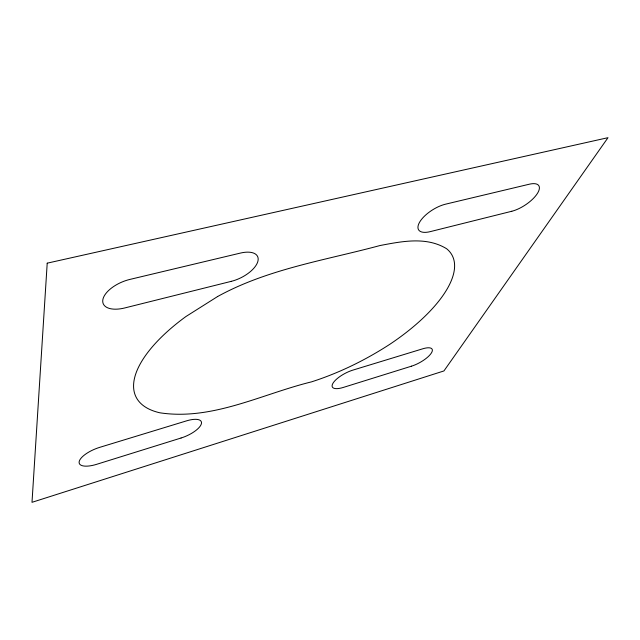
<?xml version="1.0" encoding="UTF-8"?>
<svg xmlns="http://www.w3.org/2000/svg" width="640" height="640" viewBox="0 0 640 640"><rect width="100%" height="100%" fill="white"/><g stroke="black" fill="none" stroke-linecap="round" stroke-linejoin="round"><path stroke-width="0.96" d="M47.208 263.168L32 502.32L443.928 370.944L608 137.68L47.208 263.168M217.648 296.504L185.944 316.52A131.92 54.536 -26.1 0 0 159.848 412.792C212.376 420.792 261.864 394.008 311.512 381.864C339.288 372.936 365.592 360.04 390.032 344.16A126.896 50.472 -28.2 0 0 446.6 248.728C426.376 236.32 401.848 241.392 379.96 245.544C325.264 260.304 267.896 268.848 217.648 296.504M181.064 438.008L96.72 464.296A20.264 7.488 -22.1 0 1 79.168 461.696A20.264 7.488 -22.1 0 1 99.768 447.336L186.56 420.856A19.248 7.064 -24 0 1 201.288 424.04A19.248 7.064 -24 0 1 181.064 438.008M411.528 366.168L343.304 387.432A17.72 6.16 -27.6 0 1 332.84 383.48A17.72 6.16 -27.6 0 1 352.992 370.08L422.768 348.792A17.216 5.752 -28.9 0 1 431.304 353.112A17.216 5.752 -28.9 0 1 411.528 366.168M231.32 281.336L124.792 307.944A25.88 12.784 -22.7 0 1 102.856 299.664A25.88 12.784 -22.7 0 1 129.912 279.416L240.376 253.088A24.472 11.752 -26.3 0 1 257.72 261.872A24.472 11.752 -26.3 0 1 231.32 281.336M511.76 211.272L430.32 231.616A22.608 9.616 -31.8 0 1 419.488 222.4A22.608 9.616 -31.8 0 1 445.656 204.152L529.264 184.224A22.048 8.728 -33.3 0 1 537.272 193.656A22.048 8.728 -33.3 0 1 511.76 211.272"/></g></svg>
